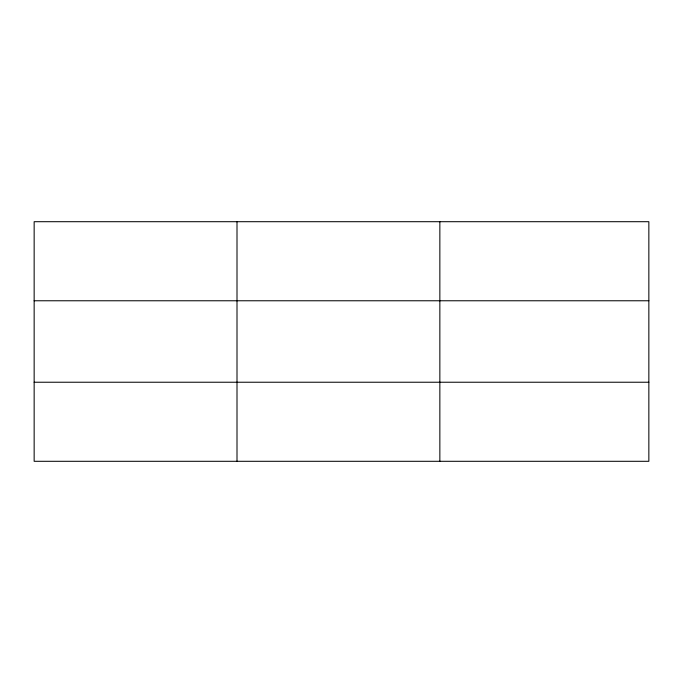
<?xml version="1.0" encoding="UTF-8"?>
<svg xmlns="http://www.w3.org/2000/svg" width="683" height="683" viewBox="0 0 683 683"><rect width="100%" height="100%" fill="white"/><g stroke="black" fill="none" stroke-linecap="round" stroke-linejoin="round"><path stroke-width="1.02" d="M237.001 221.702L237.001 461.298M439.852 221.702L439.852 461.298M648.85 300.768L648.85 221.702L34.15 221.702L34.15 461.298L648.85 461.298L648.85 300.768L34.15 300.768M34.15 382.232L648.85 382.232"/></g></svg>
